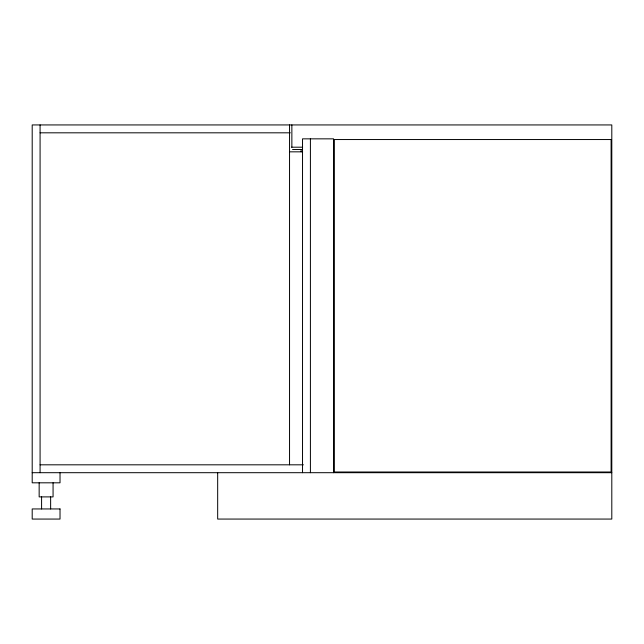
<?xml version="1.0" encoding="UTF-8"?>
<svg xmlns="http://www.w3.org/2000/svg" width="644" height="644" viewBox="0 0 644 644"><rect width="100%" height="100%" fill="white"/><g stroke="black" fill="none" stroke-linecap="round" stroke-linejoin="round"><path stroke-width="0.97" d="M40.081 132.817L290.339 132.817M291.547 147.194L302.591 147.194M292.553 149.513L302.591 149.513M289.542 151.831L302.599 151.831M40.081 464.815L303.404 464.815M32.2 472.696L611.8 472.696M333.592 472.696L333.592 138.846L302.527 138.846L302.527 472.696M310.408 138.846L310.408 472.696M301.134 149.513L301.134 151.831M291.861 124.936L291.861 147.194M289.542 124.936L289.542 464.815M217.672 472.696L217.672 519.064L611.8 519.064L611.8 124.936L32.2 124.936L32.2 482.815L60.021 482.815L60.021 472.696M53.066 482.815L53.066 496.894L39.155 496.894L39.155 482.815M50.635 496.894L50.635 508.945M41.586 496.894L41.586 508.945M40.081 124.936L40.081 472.696M611.108 139.539L334.284 139.539L334.284 472.004L611.108 472.004L611.108 139.539M60.021 508.945L32.2 508.945L32.2 519.064L60.021 519.064L60.021 508.945"/></g></svg>
